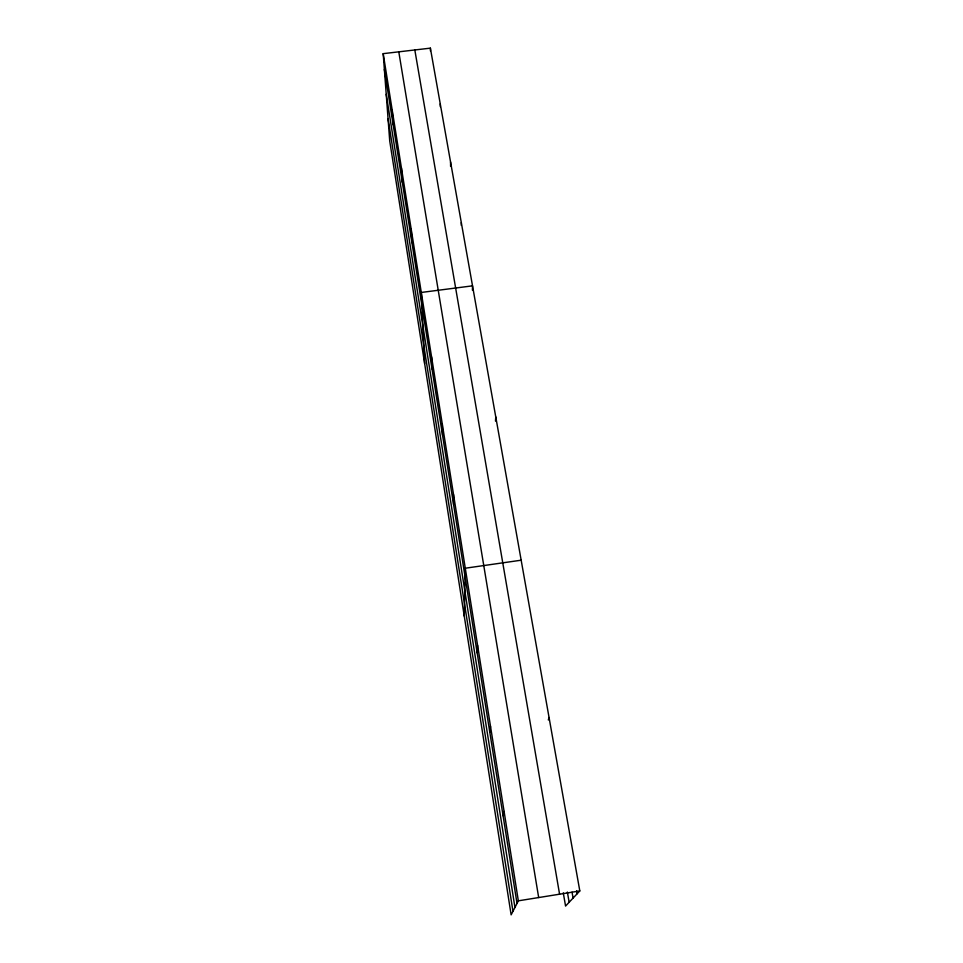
<?xml version="1.0" encoding="UTF-8"?>
<svg xmlns="http://www.w3.org/2000/svg" width="963" height="963" viewBox="0 0 963 963"><rect width="100%" height="100%" fill="white"/><g stroke="black" fill="none" stroke-linecap="round" stroke-linejoin="round"><path stroke-width="1.44" d="M461.289 225.366L461.313 222.597M464.274 616.164L465.285 568.218L521.176 560.201M472.424 290.188L472.52 285.842L421.288 292.451L424.635 363.557M477.166 652.866L477.6 645.403M495.488 421.108L495.764 416.919M489.806 732.374L490.516 726.367M503.083 815.793L504.082 811.4M548.308 719.963L549.054 717.495M383.19 53.651L518.347 900.826L511.136 914.85L389.726 141.055L383.19 53.651L430.377 48.15L579.81 890.944L565.558 906.063L563.283 892.857M518.347 900.826L579.81 890.944M576.656 890.787L577.174 893.736M572.046 892.159L573.081 898.082M567.363 892.051L569.145 902.271M414.824 49.968L559.575 894.194M398.79 51.833L538.678 897.552M384.369 69.444L517.023 903.414M386.235 94.338L514.94 907.447M388.053 118.642L512.954 911.323M392.122 109.65L393.181 124.841M401.439 168.019L402.353 182.525M411.153 228.893L411.923 242.664M431.568 356.876L432.002 368.925M430.377 48.15L430.449 51.027M442.306 424.177L442.547 435.24M440.26 103.908L440.308 106.676M450.564 162.001L450.588 166.37M453.537 494.549L453.573 504.54"/></g></svg>
